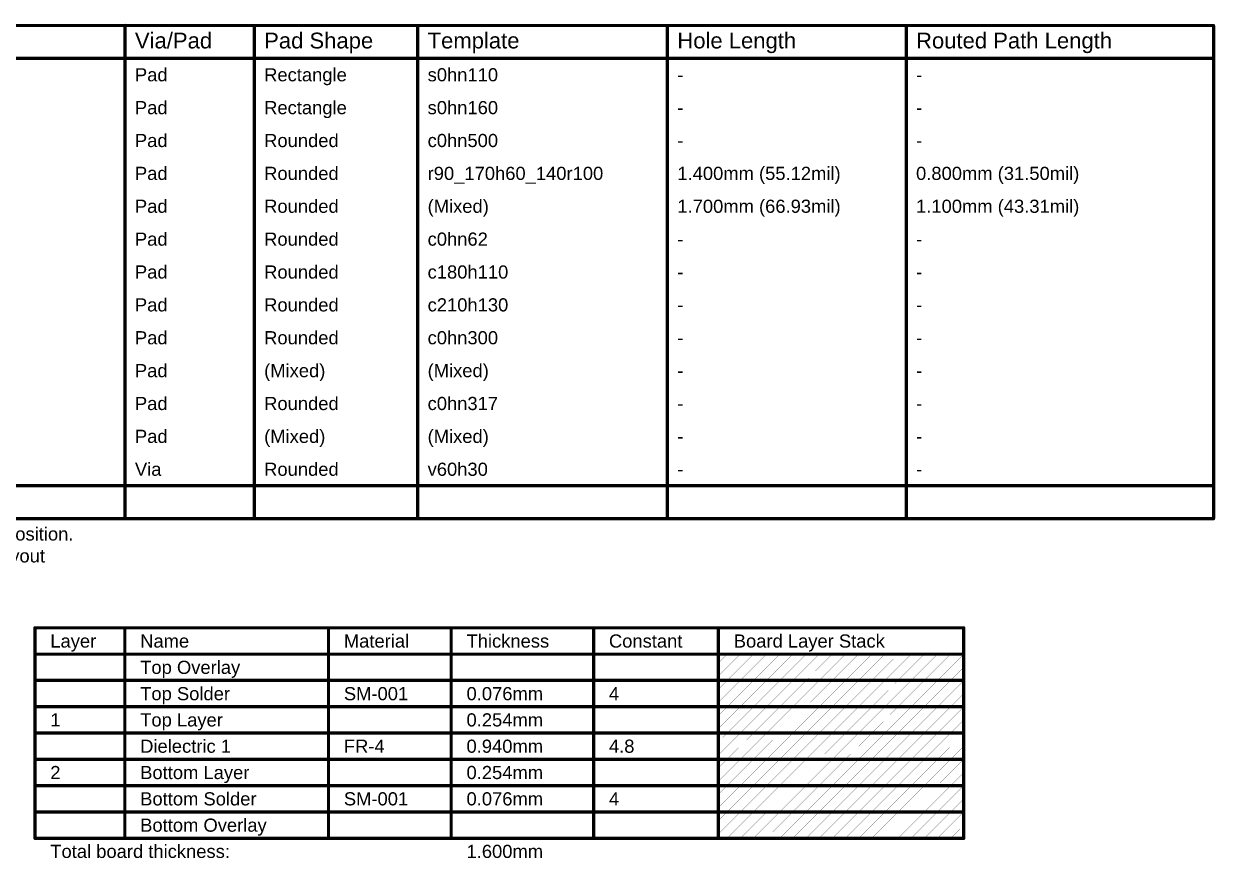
# Model space of a CAD drawing. Header units: inches. Extents: x -18 to 237, y -41 to 211.
# Drawn here: x 98.5 to 236.6, y 113.9 to 210.6 of the extents above; entities that cross this region are included whole.
import ezdxf

# ---------------------------------------------------------------- set-up
doc = ezdxf.new("R2010")
doc.units = ezdxf.units.IN
doc.layers.add('Drill Drawing', color=1, linetype='Continuous')
doc.layers.add('Fabrication', color=76, linetype='Continuous')
doc.styles.add('Arial', font='', dxfattribs={"height": 0.2})
doc.styles.get('Arial').set_extended_font_data('Arial')

msp = doc.modelspace()

# ---------------------------------------------------------------- linework, layer by layer
at = {"layer": 'Drill Drawing', "const_width": 0.381}
for points in [[(-17.77, 210.36), (236.42, 210.36)], [(110.24, 153.21), (110.24, 210.36)], [(125.22, 153.21), (125.22, 210.36)], [(144.17, 153.21), (144.17, 210.36)], [(173.11, 153.21), (173.11, 210.36)], [(200.79, 153.21), (200.79, 210.36)], [(236.42, 153.21), (236.42, 210.36)], [(-17.77, 206.55), (236.42, 206.55)], [(-17.77, 157.02), (236.42, 157.02)], [(-17.77, 153.21), (236.42, 153.21)]]:
    msp.add_lwpolyline(points, dxfattribs=at)
at = {"layer": 'Drill Drawing', "const_width": 0.191}
for points in [[(110.14, 210.36, 1), (110.34, 210.36, 1)], [(125.13, 210.36, 1), (125.32, 210.36, 1)], [(144.07, 210.36, 1), (144.26, 210.36, 1)], [(173.02, 210.36, 1), (173.21, 210.36, 1)], [(200.7, 210.36, 1), (200.89, 210.36, 1)], [(236.32, 210.36, 1), (236.51, 210.36, 1)], [(236.32, 210.36, 1), (236.51, 210.36, 1)], [(236.32, 206.55, 1), (236.51, 206.55, 1)], [(236.32, 157.02, 1), (236.51, 157.02, 1)], [(110.14, 153.21, 1), (110.34, 153.21, 1)], [(125.13, 153.21, 1), (125.32, 153.21, 1)], [(144.07, 153.21, 1), (144.26, 153.21, 1)], [(173.02, 153.21, 1), (173.21, 153.21, 1)], [(200.7, 153.21, 1), (200.89, 153.21, 1)], [(236.32, 153.21, 1), (236.51, 153.21, 1)], [(236.32, 153.21, 1), (236.51, 153.21, 1)]]:
    msp.add_lwpolyline(points, format="xyb", close=True, dxfattribs=at)
at = {"layer": 'Fabrication'}
for points, const_width in [([(99.8, 116.16), (99.8, 140.55)], 0.381), ([(99.8, 140.55), (207.46, 140.55)], 0.381), ([(110.21, 116.16), (110.21, 140.55)], 0.381), ([(133.82, 116.16), (133.82, 140.55)], 0.381), ([(148.04, 116.16), (148.04, 140.55)], 0.381), ([(164.55, 116.16), (164.55, 140.55)], 0.381), ([(179.02, 116.16), (179.02, 140.55)], 0.381), ([(207.46, 116.16), (207.46, 140.55)], 0.381), ([(99.8, 137.5), (207.46, 137.5)], 0.381), ([(179.02, 136.49), (180.03, 137.5)], 0.0254), ([(179.02, 134.97), (181.56, 137.5)], 0.0254), ([(180.03, 134.45), (183.08, 137.5)], 0.0254), ([(181.56, 134.45), (184.6, 137.5)], 0.0254), ([(183.08, 134.45), (186.13, 137.5)], 0.0254), ([(184.6, 134.45), (187.65, 137.5)], 0.0254), ([(186.13, 134.45), (189.18, 137.5)], 0.0254), ([(187.65, 134.45), (190.7, 137.5)], 0.0254), ([(189.18, 134.45), (192.22, 137.5)], 0.0254), ([(190.7, 134.45), (193.75, 137.5)], 0.0254), ([(192.22, 134.45), (195.27, 137.5)], 0.0254), ([(193.75, 134.45), (196.8, 137.5)], 0.0254), ([(195.27, 134.45), (198.32, 137.5)], 0.0254), ([(196.8, 134.45), (199.84, 137.5)], 0.0254), ([(198.32, 134.45), (201.37, 137.5)], 0.0254), ([(199.84, 134.45), (202.89, 137.5)], 0.0254), ([(201.37, 134.45), (204.42, 137.5)], 0.0254), ([(202.89, 134.45), (205.94, 137.5)], 0.0254), ([(204.42, 134.45), (207.46, 137.5)], 0.0254), ([(205.94, 134.45), (207.46, 135.97)], 0.0254), ([(99.8, 134.45), (110.21, 134.45)], 0.381), ([(110.21, 134.45), (133.82, 134.45)], 0.381), ([(133.82, 134.45), (148.04, 134.45)], 0.381), ([(148.04, 134.45), (164.55, 134.45)], 0.381), ([(164.55, 134.45), (179.02, 134.45)], 0.381), ([(179.02, 134.45), (207.46, 134.45)], 0.381), ([(179.02, 133.44), (180.03, 134.45)], 0.0254), ([(179.02, 131.92), (181.56, 134.45)], 0.0254), ([(180.03, 131.4), (183.08, 134.45)], 0.0254), ([(181.56, 131.4), (184.6, 134.45)], 0.0254), ([(183.08, 131.4), (186.13, 134.45)], 0.0254), ([(184.6, 131.4), (187.65, 134.45)], 0.0254), ([(186.13, 131.4), (189.18, 134.45)], 0.0254), ([(187.65, 131.4), (190.7, 134.45)], 0.0254), ([(189.18, 131.4), (192.22, 134.45)], 0.0254), ([(190.7, 131.4), (193.75, 134.45)], 0.0254), ([(192.22, 131.4), (195.27, 134.45)], 0.0254), ([(193.75, 131.4), (196.8, 134.45)], 0.0254), ([(195.27, 131.4), (198.32, 134.45)], 0.0254), ([(196.8, 131.4), (199.84, 134.45)], 0.0254), ([(198.32, 131.4), (201.37, 134.45)], 0.0254), ([(199.84, 131.4), (202.89, 134.45)], 0.0254), ([(201.37, 131.4), (204.42, 134.45)], 0.0254), ([(202.89, 131.4), (205.94, 134.45)], 0.0254), ([(204.42, 131.4), (207.46, 134.45)], 0.0254), ([(205.94, 131.4), (207.46, 132.93)], 0.0254), ([(99.8, 131.4), (110.21, 131.4)], 0.381), ([(110.21, 131.4), (133.82, 131.4)], 0.381), ([(133.82, 131.4), (148.04, 131.4)], 0.381), ([(148.04, 131.4), (164.55, 131.4)], 0.381), ([(164.55, 131.4), (179.02, 131.4)], 0.381), ([(179.02, 131.4), (207.46, 131.4)], 0.381), ([(179.02, 130.39), (180.03, 131.4)], 0.0254), ([(179.02, 128.87), (181.56, 131.4)], 0.0254), ([(180.03, 128.35), (183.08, 131.4)], 0.0254), ([(181.56, 128.35), (184.6, 131.4)], 0.0254), ([(183.08, 128.35), (186.13, 131.4)], 0.0254), ([(184.6, 128.35), (187.65, 131.4)], 0.0254), ([(186.13, 128.35), (189.18, 131.4)], 0.0254), ([(187.65, 128.35), (190.7, 131.4)], 0.0254), ([(189.18, 128.35), (192.22, 131.4)], 0.0254), ([(190.7, 128.35), (193.75, 131.4)], 0.0254), ([(192.22, 128.35), (195.27, 131.4)], 0.0254), ([(193.75, 128.35), (196.8, 131.4)], 0.0254), ([(195.27, 128.35), (198.32, 131.4)], 0.0254), ([(196.8, 128.35), (199.84, 131.4)], 0.0254), ([(198.32, 128.35), (201.37, 131.4)], 0.0254), ([(199.84, 128.35), (202.89, 131.4)], 0.0254), ([(201.37, 128.35), (204.42, 131.4)], 0.0254), ([(202.89, 128.35), (205.94, 131.4)], 0.0254), ([(204.42, 128.35), (207.46, 131.4)], 0.0254), ([(205.94, 128.35), (207.46, 129.88)], 0.0254), ([(99.8, 128.35), (110.21, 128.35)], 0.381), ([(110.21, 128.35), (133.82, 128.35)], 0.381), ([(133.82, 128.35), (148.04, 128.35)], 0.381), ([(148.04, 128.35), (164.55, 128.35)], 0.381), ([(164.55, 128.35), (179.02, 128.35)], 0.381), ([(179.02, 128.35), (207.46, 128.35)], 0.381), ([(179.02, 127.35), (180.03, 128.35)], 0.0254), ([(179.02, 125.82), (181.56, 128.35)], 0.0254), ([(180.03, 125.31), (183.08, 128.35)], 0.0254), ([(181.56, 125.31), (184.6, 128.35)], 0.0254), ([(183.08, 125.31), (186.13, 128.35)], 0.0254), ([(184.6, 125.31), (187.65, 128.35)], 0.0254), ([(186.13, 125.31), (189.18, 128.35)], 0.0254), ([(187.65, 125.31), (190.7, 128.35)], 0.0254), ([(189.18, 125.31), (192.22, 128.35)], 0.0254), ([(190.7, 125.31), (193.75, 128.35)], 0.0254), ([(192.22, 125.31), (195.27, 128.35)], 0.0254), ([(193.75, 125.31), (196.8, 128.35)], 0.0254), ([(195.27, 125.31), (198.32, 128.35)], 0.0254), ([(196.8, 125.31), (199.84, 128.35)], 0.0254), ([(198.32, 125.31), (201.37, 128.35)], 0.0254), ([(199.84, 125.31), (202.89, 128.35)], 0.0254), ([(201.37, 125.31), (204.42, 128.35)], 0.0254), ([(202.89, 125.31), (205.94, 128.35)], 0.0254), ([(204.42, 125.31), (207.46, 128.35)], 0.0254), ([(205.94, 125.31), (207.46, 126.83)], 0.0254), ([(99.8, 125.31), (110.21, 125.31)], 0.381), ([(110.21, 125.31), (133.82, 125.31)], 0.381), ([(133.82, 125.31), (148.04, 125.31)], 0.381), ([(148.04, 125.31), (164.55, 125.31)], 0.381), ([(164.55, 125.31), (179.02, 125.31)], 0.381), ([(179.02, 125.31), (207.46, 125.31)], 0.381), ([(179.02, 124.3), (180.03, 125.31)], 0.0254), ([(179.02, 122.77), (181.56, 125.31)], 0.0254), ([(180.03, 122.26), (183.08, 125.31)], 0.0254), ([(181.56, 122.26), (184.6, 125.31)], 0.0254), ([(183.08, 122.26), (186.13, 125.31)], 0.0254), ([(184.6, 122.26), (187.65, 125.31)], 0.0254), ([(186.13, 122.26), (189.18, 125.31)], 0.0254), ([(187.65, 122.26), (190.7, 125.31)], 0.0254), ([(189.18, 122.26), (192.22, 125.31)], 0.0254), ([(190.7, 122.26), (193.75, 125.31)], 0.0254), ([(192.22, 122.26), (195.27, 125.31)], 0.0254), ([(193.75, 122.26), (196.8, 125.31)], 0.0254), ([(195.27, 122.26), (198.32, 125.31)], 0.0254), ([(196.8, 122.26), (199.84, 125.31)], 0.0254), ([(198.32, 122.26), (201.37, 125.31)], 0.0254), ([(199.84, 122.26), (202.89, 125.31)], 0.0254), ([(201.37, 122.26), (204.42, 125.31)], 0.0254), ([(202.89, 122.26), (205.94, 125.31)], 0.0254), ([(204.42, 122.26), (207.46, 125.31)], 0.0254), ([(205.94, 122.26), (207.46, 123.78)], 0.0254), ([(99.8, 122.26), (110.21, 122.26)], 0.381), ([(110.21, 122.26), (133.82, 122.26)], 0.381), ([(133.82, 122.26), (148.04, 122.26)], 0.381), ([(148.04, 122.26), (164.55, 122.26)], 0.381), ([(164.55, 122.26), (179.02, 122.26)], 0.381), ([(179.02, 122.26), (207.46, 122.26)], 0.381), ([(179.02, 121.25), (180.03, 122.26)], 0.0254), ([(179.02, 119.73), (181.56, 122.26)], 0.0254), ([(180.03, 119.21), (183.08, 122.26)], 0.0254), ([(181.56, 119.21), (184.6, 122.26)], 0.0254), ([(183.08, 119.21), (186.13, 122.26)], 0.0254), ([(184.6, 119.21), (187.65, 122.26)], 0.0254), ([(186.13, 119.21), (189.18, 122.26)], 0.0254), ([(187.65, 119.21), (190.7, 122.26)], 0.0254), ([(189.18, 119.21), (192.22, 122.26)], 0.0254), ([(190.7, 119.21), (193.75, 122.26)], 0.0254), ([(192.22, 119.21), (195.27, 122.26)], 0.0254), ([(193.75, 119.21), (196.8, 122.26)], 0.0254), ([(195.27, 119.21), (198.32, 122.26)], 0.0254), ([(196.8, 119.21), (199.84, 122.26)], 0.0254), ([(198.32, 119.21), (201.37, 122.26)], 0.0254), ([(199.84, 119.21), (202.89, 122.26)], 0.0254), ([(201.37, 119.21), (204.42, 122.26)], 0.0254), ([(202.89, 119.21), (205.94, 122.26)], 0.0254), ([(204.42, 119.21), (207.46, 122.26)], 0.0254), ([(205.94, 119.21), (207.46, 120.73)], 0.0254), ([(99.8, 119.21), (110.21, 119.21)], 0.381), ([(110.21, 119.21), (133.82, 119.21)], 0.381), ([(133.82, 119.21), (148.04, 119.21)], 0.381), ([(148.04, 119.21), (164.55, 119.21)], 0.381), ([(164.55, 119.21), (179.02, 119.21)], 0.381), ([(179.02, 119.21), (207.46, 119.21)], 0.381), ([(179.02, 118.2), (180.03, 119.21)], 0.0254), ([(179.02, 116.68), (181.56, 119.21)], 0.0254), ([(180.03, 116.16), (183.08, 119.21)], 0.0254), ([(181.56, 116.16), (184.6, 119.21)], 0.0254), ([(183.08, 116.16), (186.13, 119.21)], 0.0254), ([(184.6, 116.16), (187.65, 119.21)], 0.0254), ([(186.13, 116.16), (189.18, 119.21)], 0.0254), ([(187.65, 116.16), (190.7, 119.21)], 0.0254), ([(189.18, 116.16), (192.22, 119.21)], 0.0254), ([(190.7, 116.16), (193.75, 119.21)], 0.0254), ([(192.22, 116.16), (195.27, 119.21)], 0.0254), ([(193.75, 116.16), (196.8, 119.21)], 0.0254), ([(195.27, 116.16), (198.32, 119.21)], 0.0254), ([(196.8, 116.16), (199.84, 119.21)], 0.0254), ([(198.32, 116.16), (201.37, 119.21)], 0.0254), ([(199.84, 116.16), (202.89, 119.21)], 0.0254), ([(201.37, 116.16), (204.42, 119.21)], 0.0254), ([(202.89, 116.16), (205.94, 119.21)], 0.0254), ([(204.42, 116.16), (207.46, 119.21)], 0.0254), ([(205.94, 116.16), (207.46, 117.69)], 0.0254), ([(99.8, 116.16), (110.21, 116.16)], 0.381), ([(110.21, 116.16), (133.82, 116.16)], 0.381), ([(133.82, 116.16), (148.04, 116.16)], 0.381), ([(148.04, 116.16), (164.55, 116.16)], 0.381), ([(164.55, 116.16), (179.02, 116.16)], 0.381), ([(179.02, 116.16), (207.46, 116.16)], 0.381)]:
    msp.add_lwpolyline(points, dxfattribs=dict(at, const_width=const_width))
for points, const_width in [([(99.7, 140.55, 1), (99.89, 140.55, 1)], 0.191), ([(99.7, 140.55, 1), (99.89, 140.55, 1)], 0.191), ([(110.11, 140.55, 1), (110.3, 140.55, 1)], 0.191), ([(133.73, 140.55, 1), (133.92, 140.55, 1)], 0.191), ([(147.95, 140.55, 1), (148.14, 140.55, 1)], 0.191), ([(164.46, 140.55, 1), (164.65, 140.55, 1)], 0.191), ([(178.93, 140.55, 1), (179.12, 140.55, 1)], 0.191), ([(207.37, 140.55, 1), (207.56, 140.55, 1)], 0.191), ([(207.37, 140.55, 1), (207.56, 140.55, 1)], 0.191), ([(99.7, 137.5, 1), (99.89, 137.5, 1)], 0.191), ([(180.03, 137.5, 1), (180.04, 137.5, 1)], 0.0127), ([(181.55, 137.5, 1), (181.56, 137.5, 1)], 0.0127), ([(183.07, 137.5, 1), (183.09, 137.5, 1)], 0.0127), ([(184.6, 137.5, 1), (184.61, 137.5, 1)], 0.0127), ([(186.12, 137.5, 1), (186.14, 137.5, 1)], 0.0127), ([(187.65, 137.5, 1), (187.66, 137.5, 1)], 0.0127), ([(189.17, 137.5, 1), (189.18, 137.5, 1)], 0.0127), ([(190.69, 137.5, 1), (190.71, 137.5, 1)], 0.0127), ([(192.22, 137.5, 1), (192.23, 137.5, 1)], 0.0127), ([(193.74, 137.5, 1), (193.76, 137.5, 1)], 0.0127), ([(195.27, 137.5, 1), (195.28, 137.5, 1)], 0.0127), ([(196.79, 137.5, 1), (196.8, 137.5, 1)], 0.0127), ([(198.31, 137.5, 1), (198.33, 137.5, 1)], 0.0127), ([(199.84, 137.5, 1), (199.85, 137.5, 1)], 0.0127), ([(201.36, 137.5, 1), (201.38, 137.5, 1)], 0.0127), ([(202.89, 137.5, 1), (202.9, 137.5, 1)], 0.0127), ([(204.41, 137.5, 1), (204.42, 137.5, 1)], 0.0127), ([(205.93, 137.5, 1), (205.95, 137.5, 1)], 0.0127), ([(207.37, 137.5, 1), (207.56, 137.5, 1)], 0.191), ([(207.46, 137.5, 1), (207.47, 137.5, 1)], 0.0127), ([(179.02, 136.49, 1), (179.03, 136.49, 1)], 0.0127), ([(207.46, 135.97, 1), (207.47, 135.97, 1)], 0.0127), ([(99.7, 134.45, 1), (99.89, 134.45, 1)], 0.191), ([(110.11, 134.45, 1), (110.3, 134.45, 1)], 0.191), ([(110.11, 134.45, 1), (110.3, 134.45, 1)], 0.191), ([(133.73, 134.45, 1), (133.92, 134.45, 1)], 0.191), ([(133.73, 134.45, 1), (133.92, 134.45, 1)], 0.191), ([(147.95, 134.45, 1), (148.14, 134.45, 1)], 0.191), ([(147.95, 134.45, 1), (148.14, 134.45, 1)], 0.191), ([(164.46, 134.45, 1), (164.65, 134.45, 1)], 0.191), ([(164.46, 134.45, 1), (164.65, 134.45, 1)], 0.191), ([(178.93, 134.45, 1), (179.12, 134.45, 1)], 0.191), ([(178.93, 134.45, 1), (179.12, 134.45, 1)], 0.191), ([(179.02, 134.97, 1), (179.03, 134.97, 1)], 0.0127), ([(180.03, 134.45, 1), (180.04, 134.45, 1)], 0.0127), ([(180.03, 134.45, 1), (180.04, 134.45, 1)], 0.0127), ([(181.55, 134.45, 1), (181.56, 134.45, 1)], 0.0127), ([(181.55, 134.45, 1), (181.56, 134.45, 1)], 0.0127), ([(183.07, 134.45, 1), (183.09, 134.45, 1)], 0.0127), ([(183.07, 134.45, 1), (183.09, 134.45, 1)], 0.0127), ([(184.6, 134.45, 1), (184.61, 134.45, 1)], 0.0127), ([(184.6, 134.45, 1), (184.61, 134.45, 1)], 0.0127), ([(186.12, 134.45, 1), (186.14, 134.45, 1)], 0.0127), ([(186.12, 134.45, 1), (186.14, 134.45, 1)], 0.0127), ([(187.65, 134.45, 1), (187.66, 134.45, 1)], 0.0127), ([(187.65, 134.45, 1), (187.66, 134.45, 1)], 0.0127), ([(189.17, 134.45, 1), (189.18, 134.45, 1)], 0.0127), ([(189.17, 134.45, 1), (189.18, 134.45, 1)], 0.0127), ([(190.69, 134.45, 1), (190.71, 134.45, 1)], 0.0127), ([(190.69, 134.45, 1), (190.71, 134.45, 1)], 0.0127), ([(192.22, 134.45, 1), (192.23, 134.45, 1)], 0.0127), ([(192.22, 134.45, 1), (192.23, 134.45, 1)], 0.0127), ([(193.74, 134.45, 1), (193.76, 134.45, 1)], 0.0127), ([(193.74, 134.45, 1), (193.76, 134.45, 1)], 0.0127), ([(195.27, 134.45, 1), (195.28, 134.45, 1)], 0.0127), ([(195.27, 134.45, 1), (195.28, 134.45, 1)], 0.0127), ([(196.79, 134.45, 1), (196.8, 134.45, 1)], 0.0127), ([(196.79, 134.45, 1), (196.8, 134.45, 1)], 0.0127), ([(198.31, 134.45, 1), (198.33, 134.45, 1)], 0.0127), ([(198.31, 134.45, 1), (198.33, 134.45, 1)], 0.0127), ([(199.84, 134.45, 1), (199.85, 134.45, 1)], 0.0127), ([(199.84, 134.45, 1), (199.85, 134.45, 1)], 0.0127), ([(201.36, 134.45, 1), (201.38, 134.45, 1)], 0.0127), ([(201.36, 134.45, 1), (201.38, 134.45, 1)], 0.0127), ([(202.89, 134.45, 1), (202.9, 134.45, 1)], 0.0127), ([(202.89, 134.45, 1), (202.9, 134.45, 1)], 0.0127), ([(204.41, 134.45, 1), (204.42, 134.45, 1)], 0.0127), ([(204.41, 134.45, 1), (204.42, 134.45, 1)], 0.0127), ([(205.93, 134.45, 1), (205.95, 134.45, 1)], 0.0127), ([(205.93, 134.45, 1), (205.95, 134.45, 1)], 0.0127), ([(207.37, 134.45, 1), (207.56, 134.45, 1)], 0.191), ([(207.46, 134.45, 1), (207.47, 134.45, 1)], 0.0127), ([(179.02, 133.44, 1), (179.03, 133.44, 1)], 0.0127), ([(207.46, 132.93, 1), (207.47, 132.93, 1)], 0.0127), ([(99.7, 131.4, 1), (99.89, 131.4, 1)], 0.191), ([(110.11, 131.4, 1), (110.3, 131.4, 1)], 0.191), ([(110.11, 131.4, 1), (110.3, 131.4, 1)], 0.191), ([(133.73, 131.4, 1), (133.92, 131.4, 1)], 0.191), ([(133.73, 131.4, 1), (133.92, 131.4, 1)], 0.191), ([(147.95, 131.4, 1), (148.14, 131.4, 1)], 0.191), ([(147.95, 131.4, 1), (148.14, 131.4, 1)], 0.191), ([(164.46, 131.4, 1), (164.65, 131.4, 1)], 0.191), ([(164.46, 131.4, 1), (164.65, 131.4, 1)], 0.191), ([(178.93, 131.4, 1), (179.12, 131.4, 1)], 0.191), ([(178.93, 131.4, 1), (179.12, 131.4, 1)], 0.191), ([(179.02, 131.92, 1), (179.03, 131.92, 1)], 0.0127), ([(180.03, 131.4, 1), (180.04, 131.4, 1)], 0.0127), ([(180.03, 131.4, 1), (180.04, 131.4, 1)], 0.0127), ([(181.55, 131.4, 1), (181.56, 131.4, 1)], 0.0127), ([(181.55, 131.4, 1), (181.56, 131.4, 1)], 0.0127), ([(183.07, 131.4, 1), (183.09, 131.4, 1)], 0.0127), ([(183.07, 131.4, 1), (183.09, 131.4, 1)], 0.0127), ([(184.6, 131.4, 1), (184.61, 131.4, 1)], 0.0127), ([(184.6, 131.4, 1), (184.61, 131.4, 1)], 0.0127), ([(186.12, 131.4, 1), (186.14, 131.4, 1)], 0.0127), ([(186.12, 131.4, 1), (186.14, 131.4, 1)], 0.0127), ([(187.65, 131.4, 1), (187.66, 131.4, 1)], 0.0127), ([(187.65, 131.4, 1), (187.66, 131.4, 1)], 0.0127), ([(189.17, 131.4, 1), (189.18, 131.4, 1)], 0.0127), ([(189.17, 131.4, 1), (189.18, 131.4, 1)], 0.0127), ([(190.69, 131.4, 1), (190.71, 131.4, 1)], 0.0127), ([(190.69, 131.4, 1), (190.71, 131.4, 1)], 0.0127), ([(192.22, 131.4, 1), (192.23, 131.4, 1)], 0.0127), ([(192.22, 131.4, 1), (192.23, 131.4, 1)], 0.0127), ([(193.74, 131.4, 1), (193.76, 131.4, 1)], 0.0127), ([(193.74, 131.4, 1), (193.76, 131.4, 1)], 0.0127), ([(195.27, 131.4, 1), (195.28, 131.4, 1)], 0.0127), ([(195.27, 131.4, 1), (195.28, 131.4, 1)], 0.0127), ([(196.79, 131.4, 1), (196.8, 131.4, 1)], 0.0127), ([(196.79, 131.4, 1), (196.8, 131.4, 1)], 0.0127), ([(198.31, 131.4, 1), (198.33, 131.4, 1)], 0.0127), ([(198.31, 131.4, 1), (198.33, 131.4, 1)], 0.0127), ([(199.84, 131.4, 1), (199.85, 131.4, 1)], 0.0127), ([(199.84, 131.4, 1), (199.85, 131.4, 1)], 0.0127), ([(201.36, 131.4, 1), (201.38, 131.4, 1)], 0.0127), ([(201.36, 131.4, 1), (201.38, 131.4, 1)], 0.0127), ([(202.89, 131.4, 1), (202.9, 131.4, 1)], 0.0127), ([(202.89, 131.4, 1), (202.9, 131.4, 1)], 0.0127), ([(204.41, 131.4, 1), (204.42, 131.4, 1)], 0.0127), ([(204.41, 131.4, 1), (204.42, 131.4, 1)], 0.0127), ([(205.93, 131.4, 1), (205.95, 131.4, 1)], 0.0127), ([(205.93, 131.4, 1), (205.95, 131.4, 1)], 0.0127), ([(207.37, 131.4, 1), (207.56, 131.4, 1)], 0.191), ([(207.46, 131.4, 1), (207.47, 131.4, 1)], 0.0127), ([(179.02, 130.39, 1), (179.03, 130.39, 1)], 0.0127), ([(207.46, 129.88, 1), (207.47, 129.88, 1)], 0.0127), ([(99.7, 128.35, 1), (99.89, 128.35, 1)], 0.191), ([(110.11, 128.35, 1), (110.3, 128.35, 1)], 0.191), ([(110.11, 128.35, 1), (110.3, 128.35, 1)], 0.191), ([(133.73, 128.35, 1), (133.92, 128.35, 1)], 0.191), ([(133.73, 128.35, 1), (133.92, 128.35, 1)], 0.191), ([(147.95, 128.35, 1), (148.14, 128.35, 1)], 0.191), ([(147.95, 128.35, 1), (148.14, 128.35, 1)], 0.191), ([(164.46, 128.35, 1), (164.65, 128.35, 1)], 0.191), ([(164.46, 128.35, 1), (164.65, 128.35, 1)], 0.191), ([(178.93, 128.35, 1), (179.12, 128.35, 1)], 0.191), ([(178.93, 128.35, 1), (179.12, 128.35, 1)], 0.191), ([(179.02, 128.87, 1), (179.03, 128.87, 1)], 0.0127), ([(207.37, 128.35, 1), (207.56, 128.35, 1)], 0.191), ([(179.02, 127.35, 1), (179.03, 127.35, 1)], 0.0127), ([(180.03, 128.35, 1), (180.04, 128.35, 1)], 0.0127), ([(180.03, 128.35, 1), (180.04, 128.35, 1)], 0.0127), ([(181.55, 128.35, 1), (181.56, 128.35, 1)], 0.0127), ([(181.55, 128.35, 1), (181.56, 128.35, 1)], 0.0127), ([(183.07, 128.35, 1), (183.09, 128.35, 1)], 0.0127), ([(183.07, 128.35, 1), (183.09, 128.35, 1)], 0.0127), ([(184.6, 128.35, 1), (184.61, 128.35, 1)], 0.0127), ([(184.6, 128.35, 1), (184.61, 128.35, 1)], 0.0127), ([(186.12, 128.35, 1), (186.14, 128.35, 1)], 0.0127), ([(186.12, 128.35, 1), (186.14, 128.35, 1)], 0.0127), ([(187.65, 128.35, 1), (187.66, 128.35, 1)], 0.0127), ([(187.65, 128.35, 1), (187.66, 128.35, 1)], 0.0127), ([(189.17, 128.35, 1), (189.18, 128.35, 1)], 0.0127), ([(189.17, 128.35, 1), (189.18, 128.35, 1)], 0.0127), ([(190.69, 128.35, 1), (190.71, 128.35, 1)], 0.0127), ([(190.69, 128.35, 1), (190.71, 128.35, 1)], 0.0127), ([(192.22, 128.35, 1), (192.23, 128.35, 1)], 0.0127), ([(192.22, 128.35, 1), (192.23, 128.35, 1)], 0.0127), ([(193.74, 128.35, 1), (193.76, 128.35, 1)], 0.0127), ([(193.74, 128.35, 1), (193.76, 128.35, 1)], 0.0127), ([(195.27, 128.35, 1), (195.28, 128.35, 1)], 0.0127), ([(195.27, 128.35, 1), (195.28, 128.35, 1)], 0.0127), ([(196.79, 128.35, 1), (196.8, 128.35, 1)], 0.0127), ([(196.79, 128.35, 1), (196.8, 128.35, 1)], 0.0127), ([(198.31, 128.35, 1), (198.33, 128.35, 1)], 0.0127), ([(198.31, 128.35, 1), (198.33, 128.35, 1)], 0.0127), ([(199.84, 128.35, 1), (199.85, 128.35, 1)], 0.0127), ([(199.84, 128.35, 1), (199.85, 128.35, 1)], 0.0127), ([(201.36, 128.35, 1), (201.38, 128.35, 1)], 0.0127), ([(201.36, 128.35, 1), (201.38, 128.35, 1)], 0.0127), ([(202.89, 128.35, 1), (202.9, 128.35, 1)], 0.0127), ([(202.89, 128.35, 1), (202.9, 128.35, 1)], 0.0127), ([(204.41, 128.35, 1), (204.42, 128.35, 1)], 0.0127), ([(204.41, 128.35, 1), (204.42, 128.35, 1)], 0.0127), ([(205.93, 128.35, 1), (205.95, 128.35, 1)], 0.0127), ([(205.93, 128.35, 1), (205.95, 128.35, 1)], 0.0127), ([(207.46, 128.35, 1), (207.47, 128.35, 1)], 0.0127), ([(179.02, 125.82, 1), (179.03, 125.82, 1)], 0.0127), ([(207.46, 126.83, 1), (207.47, 126.83, 1)], 0.0127), ([(99.7, 125.31, 1), (99.89, 125.31, 1)], 0.191), ([(110.11, 125.31, 1), (110.3, 125.31, 1)], 0.191), ([(110.11, 125.31, 1), (110.3, 125.31, 1)], 0.191), ([(133.73, 125.31, 1), (133.92, 125.31, 1)], 0.191), ([(133.73, 125.31, 1), (133.92, 125.31, 1)], 0.191), ([(147.95, 125.31, 1), (148.14, 125.31, 1)], 0.191), ([(147.95, 125.31, 1), (148.14, 125.31, 1)], 0.191), ([(164.46, 125.31, 1), (164.65, 125.31, 1)], 0.191), ([(164.46, 125.31, 1), (164.65, 125.31, 1)], 0.191), ([(178.93, 125.31, 1), (179.12, 125.31, 1)], 0.191), ([(178.93, 125.31, 1), (179.12, 125.31, 1)], 0.191), ([(179.02, 124.3, 1), (179.03, 124.3, 1)], 0.0127), ([(180.03, 125.31, 1), (180.04, 125.31, 1)], 0.0127), ([(180.03, 125.31, 1), (180.04, 125.31, 1)], 0.0127), ([(181.55, 125.31, 1), (181.56, 125.31, 1)], 0.0127), ([(181.55, 125.31, 1), (181.56, 125.31, 1)], 0.0127), ([(183.07, 125.31, 1), (183.09, 125.31, 1)], 0.0127), ([(183.07, 125.31, 1), (183.09, 125.31, 1)], 0.0127), ([(184.6, 125.31, 1), (184.61, 125.31, 1)], 0.0127), ([(184.6, 125.31, 1), (184.61, 125.31, 1)], 0.0127), ([(186.12, 125.31, 1), (186.14, 125.31, 1)], 0.0127), ([(186.12, 125.31, 1), (186.14, 125.31, 1)], 0.0127), ([(187.65, 125.31, 1), (187.66, 125.31, 1)], 0.0127), ([(187.65, 125.31, 1), (187.66, 125.31, 1)], 0.0127), ([(189.17, 125.31, 1), (189.18, 125.31, 1)], 0.0127), ([(189.17, 125.31, 1), (189.18, 125.31, 1)], 0.0127), ([(190.69, 125.31, 1), (190.71, 125.31, 1)], 0.0127), ([(190.69, 125.31, 1), (190.71, 125.31, 1)], 0.0127), ([(192.22, 125.31, 1), (192.23, 125.31, 1)], 0.0127), ([(192.22, 125.31, 1), (192.23, 125.31, 1)], 0.0127), ([(193.74, 125.31, 1), (193.76, 125.31, 1)], 0.0127), ([(193.74, 125.31, 1), (193.76, 125.31, 1)], 0.0127), ([(195.27, 125.31, 1), (195.28, 125.31, 1)], 0.0127), ([(195.27, 125.31, 1), (195.28, 125.31, 1)], 0.0127), ([(196.79, 125.31, 1), (196.8, 125.31, 1)], 0.0127), ([(196.79, 125.31, 1), (196.8, 125.31, 1)], 0.0127), ([(198.31, 125.31, 1), (198.33, 125.31, 1)], 0.0127), ([(198.31, 125.31, 1), (198.33, 125.31, 1)], 0.0127), ([(199.84, 125.31, 1), (199.85, 125.31, 1)], 0.0127), ([(199.84, 125.31, 1), (199.85, 125.31, 1)], 0.0127), ([(201.36, 125.31, 1), (201.38, 125.31, 1)], 0.0127), ([(201.36, 125.31, 1), (201.38, 125.31, 1)], 0.0127), ([(202.89, 125.31, 1), (202.9, 125.31, 1)], 0.0127), ([(202.89, 125.31, 1), (202.9, 125.31, 1)], 0.0127), ([(204.41, 125.31, 1), (204.42, 125.31, 1)], 0.0127), ([(204.41, 125.31, 1), (204.42, 125.31, 1)], 0.0127), ([(205.93, 125.31, 1), (205.95, 125.31, 1)], 0.0127), ([(205.93, 125.31, 1), (205.95, 125.31, 1)], 0.0127), ([(207.37, 125.31, 1), (207.56, 125.31, 1)], 0.191), ([(207.46, 125.31, 1), (207.47, 125.31, 1)], 0.0127), ([(207.46, 123.78, 1), (207.47, 123.78, 1)], 0.0127), ([(99.7, 122.26, 1), (99.89, 122.26, 1)], 0.191), ([(110.11, 122.26, 1), (110.3, 122.26, 1)], 0.191), ([(110.11, 122.26, 1), (110.3, 122.26, 1)], 0.191), ([(133.73, 122.26, 1), (133.92, 122.26, 1)], 0.191), ([(133.73, 122.26, 1), (133.92, 122.26, 1)], 0.191), ([(147.95, 122.26, 1), (148.14, 122.26, 1)], 0.191), ([(147.95, 122.26, 1), (148.14, 122.26, 1)], 0.191), ([(164.46, 122.26, 1), (164.65, 122.26, 1)], 0.191), ([(164.46, 122.26, 1), (164.65, 122.26, 1)], 0.191), ([(178.93, 122.26, 1), (179.12, 122.26, 1)], 0.191), ([(178.93, 122.26, 1), (179.12, 122.26, 1)], 0.191), ([(179.02, 122.77, 1), (179.03, 122.77, 1)], 0.0127), ([(180.03, 122.26, 1), (180.04, 122.26, 1)], 0.0127), ([(180.03, 122.26, 1), (180.04, 122.26, 1)], 0.0127), ([(181.55, 122.26, 1), (181.56, 122.26, 1)], 0.0127), ([(181.55, 122.26, 1), (181.56, 122.26, 1)], 0.0127), ([(183.07, 122.26, 1), (183.09, 122.26, 1)], 0.0127), ([(183.07, 122.26, 1), (183.09, 122.26, 1)], 0.0127), ([(184.6, 122.26, 1), (184.61, 122.26, 1)], 0.0127), ([(184.6, 122.26, 1), (184.61, 122.26, 1)], 0.0127), ([(186.12, 122.26, 1), (186.14, 122.26, 1)], 0.0127), ([(186.12, 122.26, 1), (186.14, 122.26, 1)], 0.0127), ([(187.65, 122.26, 1), (187.66, 122.26, 1)], 0.0127), ([(187.65, 122.26, 1), (187.66, 122.26, 1)], 0.0127), ([(189.17, 122.26, 1), (189.18, 122.26, 1)], 0.0127), ([(189.17, 122.26, 1), (189.18, 122.26, 1)], 0.0127), ([(190.69, 122.26, 1), (190.71, 122.26, 1)], 0.0127), ([(190.69, 122.26, 1), (190.71, 122.26, 1)], 0.0127), ([(192.22, 122.26, 1), (192.23, 122.26, 1)], 0.0127), ([(192.22, 122.26, 1), (192.23, 122.26, 1)], 0.0127), ([(193.74, 122.26, 1), (193.76, 122.26, 1)], 0.0127), ([(193.74, 122.26, 1), (193.76, 122.26, 1)], 0.0127), ([(195.27, 122.26, 1), (195.28, 122.26, 1)], 0.0127), ([(195.27, 122.26, 1), (195.28, 122.26, 1)], 0.0127), ([(196.79, 122.26, 1), (196.8, 122.26, 1)], 0.0127), ([(196.79, 122.26, 1), (196.8, 122.26, 1)], 0.0127), ([(198.31, 122.26, 1), (198.33, 122.26, 1)], 0.0127), ([(198.31, 122.26, 1), (198.33, 122.26, 1)], 0.0127), ([(199.84, 122.26, 1), (199.85, 122.26, 1)], 0.0127), ([(199.84, 122.26, 1), (199.85, 122.26, 1)], 0.0127), ([(201.36, 122.26, 1), (201.38, 122.26, 1)], 0.0127), ([(201.36, 122.26, 1), (201.38, 122.26, 1)], 0.0127), ([(202.89, 122.26, 1), (202.9, 122.26, 1)], 0.0127), ([(202.89, 122.26, 1), (202.9, 122.26, 1)], 0.0127), ([(204.41, 122.26, 1), (204.42, 122.26, 1)], 0.0127), ([(204.41, 122.26, 1), (204.42, 122.26, 1)], 0.0127), ([(205.93, 122.26, 1), (205.95, 122.26, 1)], 0.0127), ([(205.93, 122.26, 1), (205.95, 122.26, 1)], 0.0127), ([(207.37, 122.26, 1), (207.56, 122.26, 1)], 0.191), ([(207.46, 122.26, 1), (207.47, 122.26, 1)], 0.0127), ([(179.02, 121.25, 1), (179.03, 121.25, 1)], 0.0127), ([(207.46, 120.73, 1), (207.47, 120.73, 1)], 0.0127), ([(99.7, 119.21, 1), (99.89, 119.21, 1)], 0.191), ([(110.11, 119.21, 1), (110.3, 119.21, 1)], 0.191), ([(110.11, 119.21, 1), (110.3, 119.21, 1)], 0.191), ([(133.73, 119.21, 1), (133.92, 119.21, 1)], 0.191), ([(133.73, 119.21, 1), (133.92, 119.21, 1)], 0.191), ([(147.95, 119.21, 1), (148.14, 119.21, 1)], 0.191), ([(147.95, 119.21, 1), (148.14, 119.21, 1)], 0.191), ([(164.46, 119.21, 1), (164.65, 119.21, 1)], 0.191), ([(164.46, 119.21, 1), (164.65, 119.21, 1)], 0.191), ([(178.93, 119.21, 1), (179.12, 119.21, 1)], 0.191), ([(178.93, 119.21, 1), (179.12, 119.21, 1)], 0.191), ([(179.02, 119.73, 1), (179.03, 119.73, 1)], 0.0127), ([(180.03, 119.21, 1), (180.04, 119.21, 1)], 0.0127), ([(180.03, 119.21, 1), (180.04, 119.21, 1)], 0.0127), ([(181.55, 119.21, 1), (181.56, 119.21, 1)], 0.0127), ([(181.55, 119.21, 1), (181.56, 119.21, 1)], 0.0127), ([(183.07, 119.21, 1), (183.09, 119.21, 1)], 0.0127), ([(183.07, 119.21, 1), (183.09, 119.21, 1)], 0.0127), ([(184.6, 119.21, 1), (184.61, 119.21, 1)], 0.0127), ([(184.6, 119.21, 1), (184.61, 119.21, 1)], 0.0127), ([(186.12, 119.21, 1), (186.14, 119.21, 1)], 0.0127), ([(186.12, 119.21, 1), (186.14, 119.21, 1)], 0.0127), ([(187.65, 119.21, 1), (187.66, 119.21, 1)], 0.0127), ([(187.65, 119.21, 1), (187.66, 119.21, 1)], 0.0127), ([(189.17, 119.21, 1), (189.18, 119.21, 1)], 0.0127), ([(189.17, 119.21, 1), (189.18, 119.21, 1)], 0.0127), ([(190.69, 119.21, 1), (190.71, 119.21, 1)], 0.0127), ([(190.69, 119.21, 1), (190.71, 119.21, 1)], 0.0127), ([(192.22, 119.21, 1), (192.23, 119.21, 1)], 0.0127), ([(192.22, 119.21, 1), (192.23, 119.21, 1)], 0.0127), ([(193.74, 119.21, 1), (193.76, 119.21, 1)], 0.0127), ([(193.74, 119.21, 1), (193.76, 119.21, 1)], 0.0127), ([(195.27, 119.21, 1), (195.28, 119.21, 1)], 0.0127), ([(195.27, 119.21, 1), (195.28, 119.21, 1)], 0.0127), ([(196.79, 119.21, 1), (196.8, 119.21, 1)], 0.0127), ([(196.79, 119.21, 1), (196.8, 119.21, 1)], 0.0127), ([(198.31, 119.21, 1), (198.33, 119.21, 1)], 0.0127), ([(198.31, 119.21, 1), (198.33, 119.21, 1)], 0.0127), ([(199.84, 119.21, 1), (199.85, 119.21, 1)], 0.0127), ([(199.84, 119.21, 1), (199.85, 119.21, 1)], 0.0127), ([(201.36, 119.21, 1), (201.38, 119.21, 1)], 0.0127), ([(201.36, 119.21, 1), (201.38, 119.21, 1)], 0.0127), ([(202.89, 119.21, 1), (202.9, 119.21, 1)], 0.0127), ([(202.89, 119.21, 1), (202.9, 119.21, 1)], 0.0127), ([(204.41, 119.21, 1), (204.42, 119.21, 1)], 0.0127), ([(204.41, 119.21, 1), (204.42, 119.21, 1)], 0.0127), ([(205.93, 119.21, 1), (205.95, 119.21, 1)], 0.0127), ([(205.93, 119.21, 1), (205.95, 119.21, 1)], 0.0127), ([(207.37, 119.21, 1), (207.56, 119.21, 1)], 0.191), ([(207.46, 119.21, 1), (207.47, 119.21, 1)], 0.0127), ([(179.02, 118.2, 1), (179.03, 118.2, 1)], 0.0127), ([(207.46, 117.69, 1), (207.47, 117.69, 1)], 0.0127), ([(99.7, 116.16, 1), (99.89, 116.16, 1)], 0.191), ([(99.7, 116.16, 1), (99.89, 116.16, 1)], 0.191), ([(110.11, 116.16, 1), (110.3, 116.16, 1)], 0.191), ([(110.11, 116.16, 1), (110.3, 116.16, 1)], 0.191), ([(110.11, 116.16, 1), (110.3, 116.16, 1)], 0.191), ([(133.73, 116.16, 1), (133.92, 116.16, 1)], 0.191), ([(133.73, 116.16, 1), (133.92, 116.16, 1)], 0.191), ([(133.73, 116.16, 1), (133.92, 116.16, 1)], 0.191), ([(147.95, 116.16, 1), (148.14, 116.16, 1)], 0.191), ([(147.95, 116.16, 1), (148.14, 116.16, 1)], 0.191), ([(147.95, 116.16, 1), (148.14, 116.16, 1)], 0.191), ([(164.46, 116.16, 1), (164.65, 116.16, 1)], 0.191), ([(164.46, 116.16, 1), (164.65, 116.16, 1)], 0.191), ([(164.46, 116.16, 1), (164.65, 116.16, 1)], 0.191), ([(178.93, 116.16, 1), (179.12, 116.16, 1)], 0.191), ([(178.93, 116.16, 1), (179.12, 116.16, 1)], 0.191), ([(178.93, 116.16, 1), (179.12, 116.16, 1)], 0.191), ([(179.02, 116.68, 1), (179.03, 116.68, 1)], 0.0127), ([(180.03, 116.16, 1), (180.04, 116.16, 1)], 0.0127), ([(181.55, 116.16, 1), (181.56, 116.16, 1)], 0.0127), ([(183.07, 116.16, 1), (183.09, 116.16, 1)], 0.0127), ([(184.6, 116.16, 1), (184.61, 116.16, 1)], 0.0127), ([(186.12, 116.16, 1), (186.14, 116.16, 1)], 0.0127), ([(187.65, 116.16, 1), (187.66, 116.16, 1)], 0.0127), ([(189.17, 116.16, 1), (189.18, 116.16, 1)], 0.0127), ([(190.69, 116.16, 1), (190.71, 116.16, 1)], 0.0127), ([(192.22, 116.16, 1), (192.23, 116.16, 1)], 0.0127), ([(193.74, 116.16, 1), (193.76, 116.16, 1)], 0.0127), ([(195.27, 116.16, 1), (195.28, 116.16, 1)], 0.0127), ([(196.79, 116.16, 1), (196.8, 116.16, 1)], 0.0127), ([(198.31, 116.16, 1), (198.33, 116.16, 1)], 0.0127), ([(199.84, 116.16, 1), (199.85, 116.16, 1)], 0.0127), ([(201.36, 116.16, 1), (201.38, 116.16, 1)], 0.0127), ([(202.89, 116.16, 1), (202.9, 116.16, 1)], 0.0127), ([(204.41, 116.16, 1), (204.42, 116.16, 1)], 0.0127), ([(205.93, 116.16, 1), (205.95, 116.16, 1)], 0.0127), ([(207.37, 116.16, 1), (207.56, 116.16, 1)], 0.191), ([(207.37, 116.16, 1), (207.56, 116.16, 1)], 0.191)]:
    msp.add_lwpolyline(points, format="xyb", close=True, dxfattribs=dict(at, const_width=const_width))

# ---------------------------------------------------------------- texts
at = {"layer": 'Drill Drawing', "style": 'Arial'}
for s, height, p in [('Via/Pad', 1.829, (111.38, 207.7)), ('Pad Shape', 1.829, (126.36, 207.7)), ('Template', 1.829, (145.31, 207.7)), ('Hole Length', 1.8288, (174.26, 207.7)), ('Routed Path Length', 1.8288, (201.93, 207.7)), ('Pad', 1.524, (111.38, 203.89)), ('Rectangle', 1.524, (126.36, 203.89)), ('s0hn110', 1.524, (145.31, 203.89)), ('-', 1.52, (174.26, 203.89)), ('-', 1.52, (201.93, 203.89)), ('Pad', 1.524, (111.38, 200.08)), ('Rectangle', 1.524, (126.36, 200.08)), ('s0hn160', 1.524, (145.31, 200.08)), ('-', 1.52, (174.26, 200.08)), ('-', 1.52, (201.93, 200.08)), ('Pad', 1.524, (111.38, 196.27)), ('Rounded', 1.524, (126.36, 196.27)), ('c0hn500', 1.524, (145.31, 196.27)), ('-', 1.52, (174.26, 196.27)), ('-', 1.52, (201.93, 196.27)), ('Pad', 1.524, (111.38, 192.46)), ('Rounded', 1.524, (126.36, 192.46)), ('r90_170h60_140r100', 1.524, (145.31, 192.46)), ('1.400mm (55.12mil)', 1.524, (174.26, 192.46)), ('0.800mm (31.50mil)', 1.524, (201.93, 192.46)), ('Pad', 1.524, (111.38, 188.65)), ('Rounded', 1.524, (126.36, 188.65)), ('(Mixed)', 1.524, (145.31, 188.65)), ('1.700mm (66.93mil)', 1.524, (174.26, 188.65)), ('1.100mm (43.31mil)', 1.524, (201.93, 188.65)), ('Pad', 1.524, (111.38, 184.84)), ('Rounded', 1.524, (126.36, 184.84)), ('c0hn62', 1.524, (145.31, 184.84)), ('-', 1.52, (174.26, 184.84)), ('-', 1.52, (201.93, 184.84)), ('Pad', 1.524, (111.38, 181.03)), ('Rounded', 1.524, (126.36, 181.03)), ('c180h110', 1.524, (145.31, 181.03)), ('-', 1.52, (174.26, 181.03)), ('-', 1.52, (201.93, 181.03)), ('Pad', 1.524, (111.38, 177.22)), ('Rounded', 1.524, (126.36, 177.22)), ('c210h130', 1.524, (145.31, 177.22)), ('-', 1.52, (174.26, 177.22)), ('-', 1.52, (201.93, 177.22)), ('Pad', 1.524, (111.38, 173.41)), ('Rounded', 1.524, (126.36, 173.41)), ('c0hn300', 1.524, (145.31, 173.41)), ('-', 1.52, (174.26, 173.41)), ('-', 1.52, (201.93, 173.41)), ('Pad', 1.524, (111.38, 169.6)), ('(Mixed)', 1.524, (126.36, 169.6)), ('(Mixed)', 1.524, (145.31, 169.6)), ('-', 1.52, (174.26, 169.6)), ('-', 1.52, (201.93, 169.6)), ('Pad', 1.524, (111.38, 165.79)), ('Rounded', 1.524, (126.36, 165.79)), ('c0hn317', 1.524, (145.31, 165.79)), ('-', 1.52, (174.26, 165.79)), ('-', 1.52, (201.93, 165.79)), ('Pad', 1.524, (111.38, 161.98)), ('(Mixed)', 1.524, (126.36, 161.98)), ('(Mixed)', 1.524, (145.31, 161.98)), ('-', 1.52, (174.26, 161.98)), ('-', 1.52, (201.93, 161.98)), ('Via', 1.524, (111.38, 158.17)), ('Rounded', 1.524, (126.36, 158.17)), ('v60h30', 1.524, (145.31, 158.17)), ('-', 1.52, (174.26, 158.17)), ('-', 1.52, (201.93, 158.17)), ('= Calculated from tool start centre position to tool end centre position.', 1.524, (38.76, 150.67)), (' = Routed Path Length + Tool Size = Slot length as defined in the PCB layout', 1.524, (28.35, 148.13))]:
    msp.add_text(s, height=height, dxfattribs=at).set_placement(p)
at = {"layer": 'Fabrication', "style": 'Arial'}
for s, height, p in [('Layer', 1.524, (101.57, 138.26)), ('Name', 1.524, (111.99, 138.26)), ('Material', 1.524, (135.6, 138.26)), ('Thickness', 1.524, (149.82, 138.26)), ('Constant', 1.524, (166.33, 138.26)), ('Board Layer Stack', 1.524, (180.8, 138.26)), ('Top Overlay', 1.524, (111.99, 135.21)), ('Top Solder', 1.524, (111.99, 132.16)), ('SM-001', 1.524, (135.6, 132.16)), ('0.076mm', 1.524, (149.82, 132.16)), ('4', 1.52, (166.33, 132.16)), ('1', 1.52, (101.57, 129.12)), ('Top Layer', 1.524, (111.99, 129.12)), ('0.254mm', 1.524, (149.82, 129.12)), ('Dielectric 1', 1.524, (111.99, 126.07)), ('FR-4', 1.524, (135.6, 126.07)), ('0.940mm', 1.524, (149.82, 126.07)), ('4.8', 1.524, (166.33, 126.07)), ('2', 1.52, (101.57, 123.02)), ('Bottom Layer', 1.524, (111.99, 123.02)), ('0.254mm', 1.524, (149.82, 123.02)), ('Bottom Solder', 1.524, (111.99, 119.97)), ('SM-001', 1.524, (135.6, 119.97)), ('0.076mm', 1.524, (149.82, 119.97)), ('4', 1.52, (166.33, 119.97)), ('Bottom Overlay', 1.524, (111.99, 116.92)), ('Total board thickness:', 1.524, (101.57, 113.88)), ('1.600mm', 1.524, (149.82, 113.88))]:
    msp.add_text(s, height=height, dxfattribs=at).set_placement(p)

doc.saveas('drawing.dxf')
